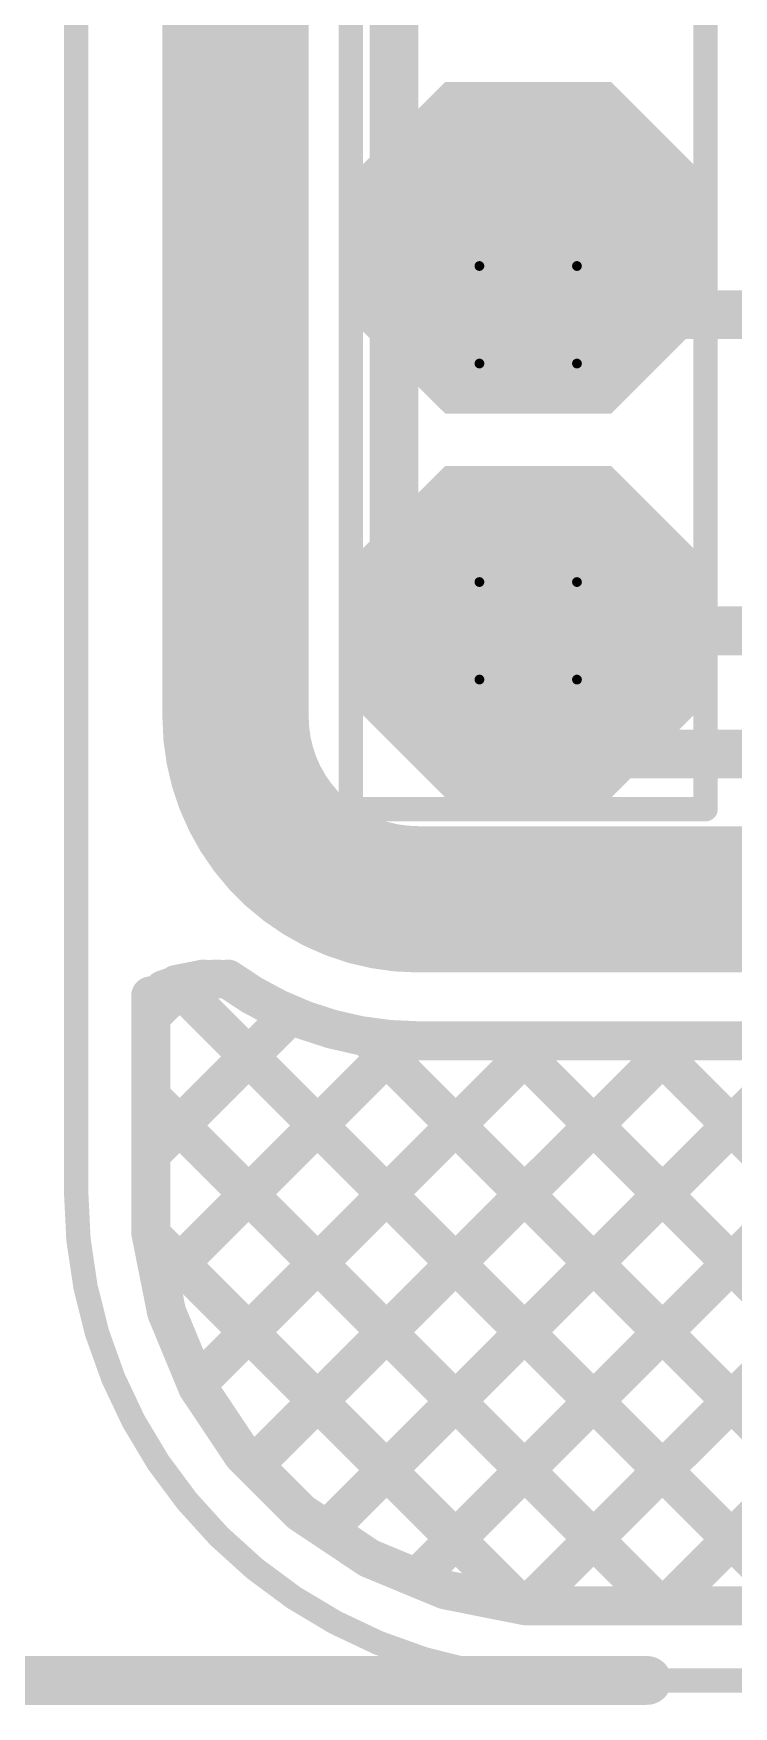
# Model space of a CAD drawing. Header units: inches. Extents: x -17 to 349, y -40 to 215.
# Drawn here: x 84.68 to 88.33, y 136.72 to 145.43 of the extents above; entities that cross this region are included whole.
import ezdxf

# ---------------------------------------------------------------- set-up
doc = ezdxf.new("R2010")
doc.units = ezdxf.units.IN
for name, color, linetype in [('Board Outline', 216, 'Continuous'), ('Bottom Layer', 5, 'Continuous'), ('Dimension', 6, 'Continuous'), ('Drill Drawing', 1, 'Continuous'), ('Top Layer', 1, 'Continuous'), ('Top Overlay', 2, 'Continuous'), ('Top Paste', 8, 'Continuous'), ('Top Solder', 216, 'Continuous'), ('Via Holes', 16, 'Continuous')]:
    doc.layers.add(name, color=color, linetype=linetype)

# ---------------------------------------------------------------- blocks, each defined once
blk = doc.blocks.new('SMD_PADS__1_8__2_54___83')
at = {"layer": 'Top Layer'}
for points in [[(12.381, 0.762), (11.619, 0.762), (11.238, 0.381), (11.238, -0.381), (11.619, -0.762), (12.381, -0.762), (12.762, -0.381), (12.762, 0.381)], [(14.381, 0.762), (13.619, 0.762), (13.238, 0.381), (13.238, -0.381), (13.619, -0.762), (14.381, -0.762), (14.762, -0.381), (14.762, 0.381)]]:
    blk.add_hatch(color=1, dxfattribs=at).paths.add_polyline_path(points)
at = {"layer": 'Top Paste'}
for points in [[(12.381, 0.762), (11.619, 0.762), (11.238, 0.381), (11.238, -0.381), (11.619, -0.762), (12.381, -0.762), (12.762, -0.381), (12.762, 0.381)], [(14.381, 0.762), (13.619, 0.762), (13.238, 0.381), (13.238, -0.381), (13.619, -0.762), (14.381, -0.762), (14.762, -0.381), (14.762, 0.381)]]:
    blk.add_hatch(color=8, dxfattribs=at).paths.add_polyline_path(points)
at = {"layer": 'Top Solder'}
for points in [[(12.4318, 0.8636), (11.5682, 0.8636), (11.1364, 0.4318), (11.1364, -0.4318), (11.5682, -0.8636), (12.4318, -0.8636), (12.8636, -0.4318), (12.8636, 0.4318)], [(14.4318, 0.8636), (13.5682, 0.8636), (13.1364, 0.4318), (13.1364, -0.4318), (13.5682, -0.8636), (14.4318, -0.8636), (14.8636, -0.4318), (14.8636, 0.4318)]]:
    blk.add_hatch(color=216, dxfattribs=at).paths.add_polyline_path(points)
at = {"layer": 'Top Overlay'}
for points in [[(14.9238, 0.9238, 0.127, 0.127, 0), (-0.9238, 0.9238, 0.127, 0.127, 0)], [(14.9238, -0.9238, 0.127, 0.127, 0), (14.9238, 0.9238, 0.127, 0.127, 0)], [(-0.9238, -0.9238, 0.127, 0.127, 0), (14.9238, -0.9238, 0.127, 0.127, 0)]]:
    blk.add_lwpolyline(points, format="xyseb", dxfattribs=at)
for points in [[(14.892, 0.9238, 0.0635, 0.0635, 1), (14.9555, 0.9238, 0.0635, 0.0635, 1)], [(14.892, 0.9238, 0.0635, 0.0635, 1), (14.9555, 0.9238, 0.0635, 0.0635, 1)], [(14.892, -0.9238, 0.0635, 0.0635, 1), (14.9555, -0.9238, 0.0635, 0.0635, 1)], [(14.892, -0.9238, 0.0635, 0.0635, 1), (14.9555, -0.9238, 0.0635, 0.0635, 1)]]:
    blk.add_lwpolyline(points, format="xyseb", close=True, dxfattribs=at)

msp = doc.modelspace()

# ---------------------------------------------------------------- hatches: boundary and pattern name
at = {"layer": 'Bottom Layer'}
h = msp.add_hatch(color=5, dxfattribs=at)
edge = h.paths.add_edge_path()
edge.add_arc((87.2587, 143.9697), 0.3, 0, 360)
h = msp.add_hatch(color=5, dxfattribs=at)
edge = h.paths.add_edge_path()
edge.add_arc((87.2587, 142.3237), 0.3, 0, 360)
at = {"layer": 'Top Layer'}
h = msp.add_hatch(color=1, dxfattribs=at)
edge = h.paths.add_edge_path()
edge.add_arc((87.2587, 143.9697), 0.3, 0, 360)
h = msp.add_hatch(color=1, dxfattribs=at)
edge = h.paths.add_edge_path()
edge.add_arc((87.2587, 142.3237), 0.3, 0, 360)
at = {"layer": 'Via Holes'}
h = msp.add_hatch(color=7, dxfattribs=at)
edge = h.paths.add_edge_path()
edge.add_arc((87.2587, 143.9697), 0.15, 0, 360)
h = msp.add_hatch(color=7, dxfattribs=at)
edge = h.paths.add_edge_path()
edge.add_arc((87.2587, 142.3237), 0.15, 0, 360)

# ---------------------------------------------------------------- linework, layer by layer
at = {"layer": 'Board Outline'}
for points in [[(84.9044, 139.4029, 0.127, 0.127, 0), (84.9044, 159.316, 0.127, 0.127, 0)], [(85.648, 137.6077, 0.127, 0.127, -0.198912), (84.9044, 139.4029, 0.127, 0.127, 0)], [(87.4615, 136.8565, 0.127, 0.127, -0.198912), (85.648, 137.6077, 0.127, 0.127, 0)], [(87.4615, 136.8565, 0.127, 0.127, 0), (88.1955, 136.8565, 0.127, 0.127, 0)], [(88.1955, 136.8565, 0.127, 0.127, 0), (89.2115, 136.8565, 0.127, 0.127, 0)]]:
    msp.add_lwpolyline(points, format="xyseb", dxfattribs=at)
for points in [[(84.8726, 139.4029, 0.0635, 0.0635, 1), (84.9361, 139.4029, 0.0635, 0.0635, 1)], [(84.8726, 139.4029, 0.0635, 0.0635, 1), (84.9361, 139.4029, 0.0635, 0.0635, 1)], [(85.6162, 137.6077, 0.0635, 0.0635, 1), (85.6797, 137.6077, 0.0635, 0.0635, 1)], [(85.6162, 137.6077, 0.0635, 0.0635, 1), (85.6797, 137.6077, 0.0635, 0.0635, 1)], [(87.4298, 136.8565, 0.0635, 0.0635, 1), (87.4933, 136.8565, 0.0635, 0.0635, 1)], [(87.4298, 136.8565, 0.0635, 0.0635, 1), (87.4933, 136.8565, 0.0635, 0.0635, 1)], [(88.1637, 136.8565, 0.0635, 0.0635, 1), (88.2272, 136.8565, 0.0635, 0.0635, 1)], [(88.1637, 136.8565, 0.0635, 0.0635, 1), (88.2272, 136.8565, 0.0635, 0.0635, 1)]]:
    msp.add_lwpolyline(points, format="xyseb", close=True, dxfattribs=at)
at = {"layer": 'Bottom Layer'}
for points in [[(85.7347, 141.8747, 0.762, 0.762, 0), (85.7347, 154.3185, 0.762, 0.762, 0)], [(86.5599, 142.2405, 0.254, 0.254, 0), (86.5599, 150.5243, 0.254, 0.254, 0)], [(87.2891, 143.9697, 0.254, 0.254, 0), (95.8439, 143.9697, 0.254, 0.254, 0)], [(87.2587, 142.3237, 0.254, 0.254, 0), (98.0035, 142.3237, 0.254, 0.254, 0)], [(87.1179, 141.6825, 0.254, 0.254, -0.414214), (86.5599, 142.2405, 0.254, 0.254, 0)], [(86.6844, 140.925, 0.762, 0.762, -0.414214), (85.7347, 141.8747, 0.762, 0.762, 0)], [(87.1179, 141.6825, 0.254, 0.254, 0), (96.6567, 141.6825, 0.254, 0.254, 0)], [(86.6844, 140.925, 0.762, 0.762, 0), (95.7459, 140.925, 0.762, 0.762, 0)], [(85.2928, 140.3151, 0.2032, 0.2032, 0), (85.4666, 140.4888, 0.2032, 0.2032, 0)], [(85.3604, 140.4542, 0.2032, 0.2032, -0.098067), (85.6413, 140.5098, 0.2032, 0.2032, 0)], [(85.4263, 140.4815, 0.2032, 0.2032, 0), (85.5687, 140.5098, 0.2032, 0.2032, 0)], [(85.4304, 140.479, 0.2032, 0.2032, 0), (88.6645, 137.2449, 0.2032, 0.2032, 0)], [(86.6844, 140.1884, 0.2032, 0.2032, -0.158225), (85.6941, 140.5098, 0.2032, 0.2032, 0)], [(85.2928, 139.4029, 0.2032, 0.2032, 0), (85.2928, 140.4222, 0.2032, 0.2032, 0)], [(85.2928, 139.5966, 0.2032, 0.2032, 0), (86.0207, 140.3245, 0.2032, 0.2032, 0)], [(86.4184, 140.2095, 0.2032, 0.2032, 0), (89.3886, 137.2393, 0.2032, 0.2032, 0)], [(85.3447, 138.9301, 0.2032, 0.2032, 0), (86.6049, 140.1903, 0.2032, 0.2032, 0)], [(85.5316, 138.3986, 0.2032, 0.2032, 0), (87.3214, 140.1884, 0.2032, 0.2032, 0)], [(85.8282, 137.9768, 0.2032, 0.2032, 0), (88.0398, 140.1884, 0.2032, 0.2032, 0)], [(86.2099, 137.6401, 0.2032, 0.2032, 0), (88.7583, 140.1884, 0.2032, 0.2032, 0)], [(86.6783, 137.39, 0.2032, 0.2032, 0), (89.4767, 140.1884, 0.2032, 0.2032, 0)], [(86.6844, 140.1884, 0.2032, 0.2032, 0), (94.7053, 140.1884, 0.2032, 0.2032, 0)], [(87.1579, 140.1884, 0.2032, 0.2032, 0), (90.2523, 137.094, 0.2032, 0.2032, 0)], [(87.2516, 137.2449, 0.2032, 0.2032, 0), (90.1951, 140.1884, 0.2032, 0.2032, 0)], [(87.8763, 140.1884, 0.2032, 0.2032, 0), (100.8948, 127.1699, 0.2032, 0.2032, 0)], [(87.97, 137.2449, 0.2032, 0.2032, 0), (90.9135, 140.1884, 0.2032, 0.2032, 0)], [(85.2928, 139.8982, 0.2032, 0.2032, 0), (87.9461, 137.2449, 0.2032, 0.2032, 0)], [(85.2928, 139.1911, 0.2032, 0.2032, 0), (85.2928, 139.4029, 0.2032, 0.2032, 0)], [(85.2928, 139.1911, 0.2032, 0.2032, 0), (85.3754, 138.7756, 0.2032, 0.2032, 0)], [(85.2956, 139.177, 0.2032, 0.2032, 0), (87.2229, 137.2498, 0.2032, 0.2032, 0)], [(85.3754, 138.7756, 0.2032, 0.2032, 0), (85.5375, 138.3843, 0.2032, 0.2032, 0)], [(85.5375, 138.3843, 0.2032, 0.2032, 0), (85.7729, 138.0321, 0.2032, 0.2032, 0)], [(85.7729, 138.0321, 0.2032, 0.2032, 0), (85.9226, 137.8823, 0.2032, 0.2032, 0)], [(85.9226, 137.8823, 0.2032, 0.2032, 0), (86.0742, 137.7308, 0.2032, 0.2032, 0)], [(86.0742, 137.7308, 0.2032, 0.2032, 0), (86.4307, 137.4926, 0.2032, 0.2032, 0)], [(86.4307, 137.4926, 0.2032, 0.2032, 0), (86.8267, 137.3285, 0.2032, 0.2032, 0)], [(86.8267, 137.3285, 0.2032, 0.2032, 0), (87.2472, 137.2449, 0.2032, 0.2032, 0)], [(87.2472, 137.2449, 0.2032, 0.2032, 0), (87.4615, 137.2449, 0.2032, 0.2032, 0)], [(87.4615, 137.2449, 0.2032, 0.2032, 0), (89.2115, 137.2449, 0.2032, 0.2032, 0)]]:
    msp.add_lwpolyline(points, format="xyseb", dxfattribs=at)
for points in [[(87.2256, 143.9697, 0.127, 0.127, 1), (87.3526, 143.9697, 0.127, 0.127, 1)], [(87.1952, 142.3237, 0.127, 0.127, 1), (87.3222, 142.3237, 0.127, 0.127, 1)], [(86.4964, 142.2405, 0.127, 0.127, 1), (86.6234, 142.2405, 0.127, 0.127, 1)], [(86.4964, 142.2405, 0.127, 0.127, 1), (86.6234, 142.2405, 0.127, 0.127, 1)], [(85.5442, 141.8747, 0.381, 0.381, 1), (85.9252, 141.8747, 0.381, 0.381, 1)], [(85.5442, 141.8747, 0.381, 0.381, 1), (85.9252, 141.8747, 0.381, 0.381, 1)], [(87.0544, 141.6825, 0.127, 0.127, 1), (87.1814, 141.6825, 0.127, 0.127, 1)], [(87.0544, 141.6825, 0.127, 0.127, 1), (87.1814, 141.6825, 0.127, 0.127, 1)], [(86.4939, 140.925, 0.381, 0.381, 1), (86.8749, 140.925, 0.381, 0.381, 1)], [(86.4939, 140.925, 0.381, 0.381, 1), (86.8749, 140.925, 0.381, 0.381, 1)], [(85.3755, 140.4815, 0.1016, 0.1016, 1), (85.4771, 140.4815, 0.1016, 0.1016, 1)], [(85.3796, 140.479, 0.1016, 0.1016, 1), (85.4812, 140.479, 0.1016, 0.1016, 1)], [(85.4158, 140.4888, 0.1016, 0.1016, 1), (85.5174, 140.4888, 0.1016, 0.1016, 1)], [(85.5179, 140.5098, 0.1016, 0.1016, 1), (85.6195, 140.5098, 0.1016, 0.1016, 1)], [(85.5905, 140.5098, 0.1016, 0.1016, 1), (85.6921, 140.5098, 0.1016, 0.1016, 1)], [(85.6433, 140.5098, 0.1016, 0.1016, 1), (85.7449, 140.5098, 0.1016, 0.1016, 1)], [(85.242, 140.4222, 0.1016, 0.1016, 1), (85.3436, 140.4222, 0.1016, 0.1016, 1)], [(85.3096, 140.4542, 0.1016, 0.1016, 1), (85.4112, 140.4542, 0.1016, 0.1016, 1)], [(85.242, 140.3151, 0.1016, 0.1016, 1), (85.3436, 140.3151, 0.1016, 0.1016, 1)], [(85.9699, 140.3245, 0.1016, 0.1016, 1), (86.0715, 140.3245, 0.1016, 0.1016, 1)], [(86.3676, 140.2095, 0.1016, 0.1016, 1), (86.4692, 140.2095, 0.1016, 0.1016, 1)], [(86.5541, 140.1903, 0.1016, 0.1016, 1), (86.6557, 140.1903, 0.1016, 0.1016, 1)], [(86.6336, 140.1884, 0.1016, 0.1016, 1), (86.7352, 140.1884, 0.1016, 0.1016, 1)], [(86.6336, 140.1884, 0.1016, 0.1016, 1), (86.7352, 140.1884, 0.1016, 0.1016, 1)], [(87.1071, 140.1884, 0.1016, 0.1016, 1), (87.2087, 140.1884, 0.1016, 0.1016, 1)], [(87.2706, 140.1884, 0.1016, 0.1016, 1), (87.3722, 140.1884, 0.1016, 0.1016, 1)], [(87.8255, 140.1884, 0.1016, 0.1016, 1), (87.9271, 140.1884, 0.1016, 0.1016, 1)], [(87.989, 140.1884, 0.1016, 0.1016, 1), (88.0906, 140.1884, 0.1016, 0.1016, 1)], [(85.242, 139.8982, 0.1016, 0.1016, 1), (85.3436, 139.8982, 0.1016, 0.1016, 1)], [(85.242, 139.5966, 0.1016, 0.1016, 1), (85.3436, 139.5966, 0.1016, 0.1016, 1)], [(85.242, 139.4029, 0.1016, 0.1016, 1), (85.3436, 139.4029, 0.1016, 0.1016, 1)], [(85.242, 139.4029, 0.1016, 0.1016, 1), (85.3436, 139.4029, 0.1016, 0.1016, 1)], [(85.242, 139.1911, 0.1016, 0.1016, 1), (85.3436, 139.1911, 0.1016, 0.1016, 1)], [(85.242, 139.1911, 0.1016, 0.1016, 1), (85.3436, 139.1911, 0.1016, 0.1016, 1)], [(85.2448, 139.177, 0.1016, 0.1016, 1), (85.3464, 139.177, 0.1016, 0.1016, 1)], [(85.2939, 138.9301, 0.1016, 0.1016, 1), (85.3955, 138.9301, 0.1016, 0.1016, 1)], [(85.3246, 138.7756, 0.1016, 0.1016, 1), (85.4262, 138.7756, 0.1016, 0.1016, 1)], [(85.3246, 138.7756, 0.1016, 0.1016, 1), (85.4262, 138.7756, 0.1016, 0.1016, 1)], [(85.4808, 138.3986, 0.1016, 0.1016, 1), (85.5824, 138.3986, 0.1016, 0.1016, 1)], [(85.4867, 138.3843, 0.1016, 0.1016, 1), (85.5883, 138.3843, 0.1016, 0.1016, 1)], [(85.4867, 138.3843, 0.1016, 0.1016, 1), (85.5883, 138.3843, 0.1016, 0.1016, 1)], [(85.7221, 138.0321, 0.1016, 0.1016, 1), (85.8237, 138.0321, 0.1016, 0.1016, 1)], [(85.7221, 138.0321, 0.1016, 0.1016, 1), (85.8237, 138.0321, 0.1016, 0.1016, 1)], [(85.7774, 137.9768, 0.1016, 0.1016, 1), (85.879, 137.9768, 0.1016, 0.1016, 1)], [(85.8718, 137.8823, 0.1016, 0.1016, 1), (85.9734, 137.8823, 0.1016, 0.1016, 1)], [(85.8718, 137.8823, 0.1016, 0.1016, 1), (85.9734, 137.8823, 0.1016, 0.1016, 1)], [(86.0234, 137.7308, 0.1016, 0.1016, 1), (86.125, 137.7308, 0.1016, 0.1016, 1)], [(86.0234, 137.7308, 0.1016, 0.1016, 1), (86.125, 137.7308, 0.1016, 0.1016, 1)], [(86.1591, 137.6401, 0.1016, 0.1016, 1), (86.2607, 137.6401, 0.1016, 0.1016, 1)], [(86.3799, 137.4926, 0.1016, 0.1016, 1), (86.4815, 137.4926, 0.1016, 0.1016, 1)], [(86.3799, 137.4926, 0.1016, 0.1016, 1), (86.4815, 137.4926, 0.1016, 0.1016, 1)], [(86.6275, 137.39, 0.1016, 0.1016, 1), (86.7291, 137.39, 0.1016, 0.1016, 1)], [(86.7759, 137.3285, 0.1016, 0.1016, 1), (86.8775, 137.3285, 0.1016, 0.1016, 1)], [(86.7759, 137.3285, 0.1016, 0.1016, 1), (86.8775, 137.3285, 0.1016, 0.1016, 1)], [(87.1721, 137.2498, 0.1016, 0.1016, 1), (87.2737, 137.2498, 0.1016, 0.1016, 1)], [(87.1964, 137.2449, 0.1016, 0.1016, 1), (87.298, 137.2449, 0.1016, 0.1016, 1)], [(87.1964, 137.2449, 0.1016, 0.1016, 1), (87.298, 137.2449, 0.1016, 0.1016, 1)], [(87.2008, 137.2449, 0.1016, 0.1016, 1), (87.3024, 137.2449, 0.1016, 0.1016, 1)], [(87.4107, 137.2449, 0.1016, 0.1016, 1), (87.5123, 137.2449, 0.1016, 0.1016, 1)], [(87.4107, 137.2449, 0.1016, 0.1016, 1), (87.5123, 137.2449, 0.1016, 0.1016, 1)], [(87.8953, 137.2449, 0.1016, 0.1016, 1), (87.9969, 137.2449, 0.1016, 0.1016, 1)], [(87.9192, 137.2449, 0.1016, 0.1016, 1), (88.0208, 137.2449, 0.1016, 0.1016, 1)]]:
    msp.add_lwpolyline(points, format="xyseb", close=True, dxfattribs=at)
at = {"layer": 'Dimension'}
msp.add_lwpolyline([(75.7174, 136.8565, 0.254, 0.254, 0), (87.878, 136.8565, 0.254, 0.254, 0)], format="xyseb", dxfattribs=at)
msp.add_lwpolyline([(87.8145, 136.8565, 0.127, 0.127, 1), (87.9415, 136.8565, 0.127, 0.127, 1)], format="xyseb", close=True, dxfattribs=at)
at = {"layer": 'Drill Drawing'}
for points in [[(87.0047, 144.2237, 0.0508, 0.0508, 0), (87.5127, 144.2237, 0.0508, 0.0508, 0)], [(87.0047, 143.7157, 0.0508, 0.0508, 0), (87.0047, 144.2237, 0.0508, 0.0508, 0)], [(87.5127, 143.7157, 0.0508, 0.0508, 0), (87.5127, 144.2237, 0.0508, 0.0508, 0)], [(87.0047, 143.7157, 0.0508, 0.0508, 0), (87.5127, 143.7157, 0.0508, 0.0508, 0)], [(87.0047, 142.5777, 0.0508, 0.0508, 0), (87.5127, 142.5777, 0.0508, 0.0508, 0)], [(87.0047, 142.0697, 0.0508, 0.0508, 0), (87.0047, 142.5777, 0.0508, 0.0508, 0)], [(87.5127, 142.0697, 0.0508, 0.0508, 0), (87.5127, 142.5777, 0.0508, 0.0508, 0)], [(87.0047, 142.0697, 0.0508, 0.0508, 0), (87.5127, 142.0697, 0.0508, 0.0508, 0)]]:
    msp.add_lwpolyline(points, format="xyseb", dxfattribs=at)
for points in [[(86.992, 144.2237, 0.0254, 0.0254, 1), (87.0174, 144.2237, 0.0254, 0.0254, 1)], [(86.992, 144.2237, 0.0254, 0.0254, 1), (87.0174, 144.2237, 0.0254, 0.0254, 1)], [(87.5, 144.2237, 0.0254, 0.0254, 1), (87.5254, 144.2237, 0.0254, 0.0254, 1)], [(87.5, 144.2237, 0.0254, 0.0254, 1), (87.5254, 144.2237, 0.0254, 0.0254, 1)], [(86.992, 143.7157, 0.0254, 0.0254, 1), (87.0174, 143.7157, 0.0254, 0.0254, 1)], [(86.992, 143.7157, 0.0254, 0.0254, 1), (87.0174, 143.7157, 0.0254, 0.0254, 1)], [(87.5, 143.7157, 0.0254, 0.0254, 1), (87.5254, 143.7157, 0.0254, 0.0254, 1)], [(87.5, 143.7157, 0.0254, 0.0254, 1), (87.5254, 143.7157, 0.0254, 0.0254, 1)], [(86.992, 142.5777, 0.0254, 0.0254, 1), (87.0174, 142.5777, 0.0254, 0.0254, 1)], [(86.992, 142.5777, 0.0254, 0.0254, 1), (87.0174, 142.5777, 0.0254, 0.0254, 1)], [(87.5, 142.5777, 0.0254, 0.0254, 1), (87.5254, 142.5777, 0.0254, 0.0254, 1)], [(87.5, 142.5777, 0.0254, 0.0254, 1), (87.5254, 142.5777, 0.0254, 0.0254, 1)], [(86.992, 142.0697, 0.0254, 0.0254, 1), (87.0174, 142.0697, 0.0254, 0.0254, 1)], [(86.992, 142.0697, 0.0254, 0.0254, 1), (87.0174, 142.0697, 0.0254, 0.0254, 1)], [(87.5, 142.0697, 0.0254, 0.0254, 1), (87.5254, 142.0697, 0.0254, 0.0254, 1)], [(87.5, 142.0697, 0.0254, 0.0254, 1), (87.5254, 142.0697, 0.0254, 0.0254, 1)]]:
    msp.add_lwpolyline(points, format="xyseb", close=True, dxfattribs=at)

# ---------------------------------------------------------------- block references
at = {"rotation": 270}
msp.add_blockref('SMD_PADS__1_8__2_54___83', (87.2587, 156.3185), dxfattribs=at)

doc.saveas('drawing.dxf')
